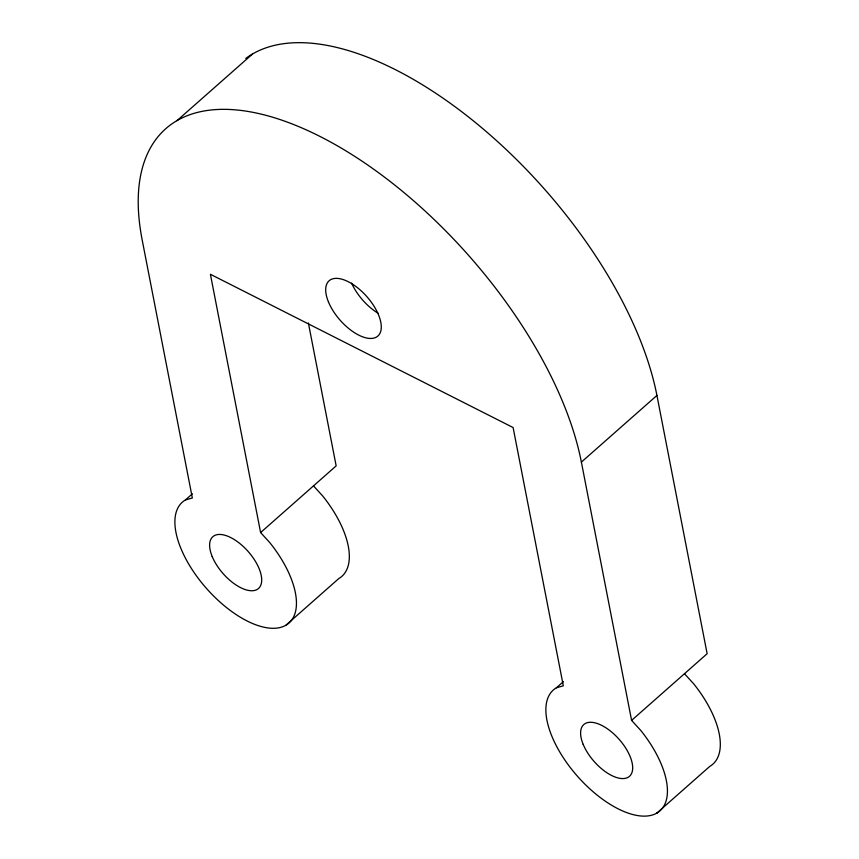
<?xml version="1.0" encoding="UTF-8"?>
<svg xmlns="http://www.w3.org/2000/svg" width="859" height="859" viewBox="0 0 859 859"><rect width="100%" height="100%" fill="white"/><g stroke="black" fill="none" stroke-linecap="round" stroke-linejoin="round"><path stroke-width="1.29" d="M176.986 120.657L252.535 53.999M313.492 485.893L322.78 496.072A80.585 38.977 48.6 0 1 338.811 578.547L285.929 625.212A80.585 38.977 48.6 0 1 201.446 582.445A80.585 38.977 48.6 0 1 185.415 499.959L192.395 493.796M285.929 625.212A80.585 38.977 48.6 0 0 269.898 542.738L260.61 532.559L336.159 465.889L308.381 322.984M684.473 673.724L693.761 683.904A80.585 38.977 48.6 0 1 709.792 766.378L656.91 813.043A80.585 38.977 48.6 0 0 640.878 730.569L631.59 720.39L581.382 462.11L656.931 395.441A296.269 143.303 48.6 0 0 476.724 123.599A296.269 143.303 48.6 0 0 245.803 58.423M656.91 813.043A80.585 38.977 48.6 0 1 572.427 770.276A80.585 38.977 48.6 0 1 556.396 687.791L563.375 681.627M631.59 720.39L707.14 653.72L656.931 395.441M185.415 499.959L192.341 497.995L142.132 239.715A296.269 143.303 48.6 0 1 320.074 136.484A296.269 143.303 48.6 0 1 581.382 462.11M556.396 687.791L563.321 685.826L513.113 427.546L210.401 274.279L260.61 532.559M378.261 313.363A36.84 17.814 48.6 0 1 351.589 283.062M583.175 744.366A34.532 16.708 48.6 0 0 628.187 777.255A34.532 16.708 48.6 0 0 608.58 729.635A34.532 16.708 48.6 0 0 583.175 744.366M212.194 556.535A34.532 16.708 48.6 0 0 257.206 589.424A34.532 16.708 48.6 0 0 237.599 541.804A34.532 16.708 48.6 0 0 212.194 556.535M328.46 301.96A36.84 17.814 48.6 0 0 376.478 337.05A36.84 17.814 48.6 0 0 355.562 286.24A36.84 17.814 48.6 0 0 328.46 301.96"/></g></svg>
